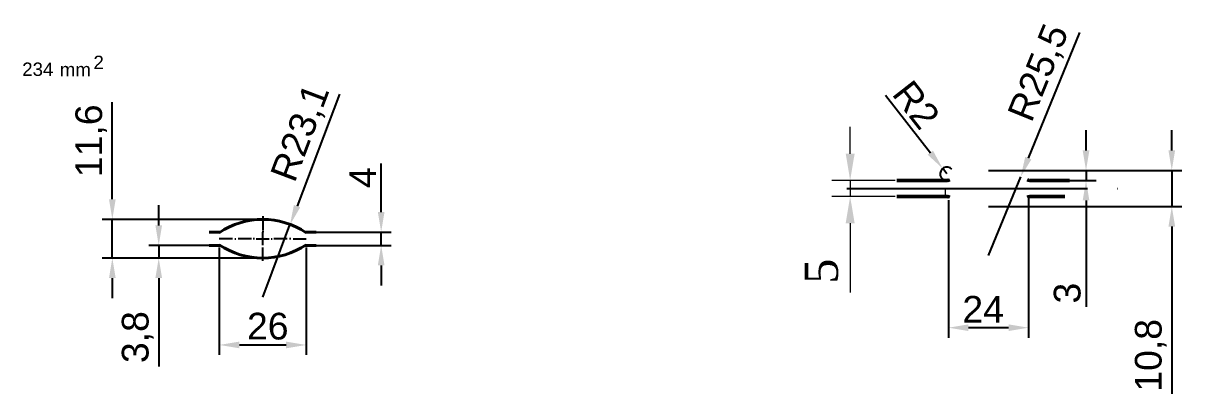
# Model space of a CAD drawing. Header units: millimetres. Extents: x -954 to 34898, y -2134 to 12006.
# Drawn here: x 9053.7 to 9400.3, y 9138.4 to 9249.4 of the extents above; entities that cross this region are included whole.
import ezdxf

# ---------------------------------------------------------------- set-up
doc = ezdxf.new("R2010")
doc.units = ezdxf.units.MM
doc.header["$LTSCALE"] = 3
doc.linetypes.add('ACAD_ISO04W100', pattern=[30, 24, -3, 0, -3])
for name, color, linetype, lineweight in [('Main', 1, 'Continuous', 40), ('контурная', 7, 'Continuous', 50), ('осевые', 1, 'ACAD_ISO04W100', 25), ('тонкая', 7, 'Continuous', 20), ('тонкий', 7, 'Continuous', 20)]:
    doc.layers.add(name, color=color, linetype=linetype, lineweight=lineweight)
doc.styles.add('s1v4', font='arial.ttf', dxfattribs={"height": 4})
doc.styles.add('s2.5v4', font='times.ttf', dxfattribs={"height": 10})
doc.styles.get("Standard").update_dxf_attribs({"font": 'arial.ttf'})
doc.dimstyles.new('s2.5v4', dxfattribs={"dimtxt": 10, "dimasz": 8, "dimexe": 5.5, "dimexo": 0.5, "dimgap": 3.5, "dimtad": 1, "dimdec": 0, "dimtxsty": 's2.5v4', "dimcen": 2.5, "dimclrd": 256, "dimclre": 1, "dimclrt": 256, "dimadec": 0, "dimazin": 0, "dimtfac": 1, "dimtdec": 0, "dimtmove": 0, "dimatfit": 3, "dimfxl": 1, "dimlwd": -1, "dimlwe": -1, "dimarcsym": 0})
doc.dimstyles.new('s2v4', dxfattribs={"dimtxt": 8, "dimasz": 6, "dimexe": 3, "dimexo": 0, "dimgap": 1.5, "dimtad": 1, "dimtxsty": 'Standard', "dimcen": 2.5, "dimadec": 0, "dimazin": 0, "dimtfac": 1, "dimtmove": 0, "dimatfit": 3, "dimfxl": 1, "dimarcsym": 0})

# ---------------------------------------------------------------- blocks, each defined once
blk = doc.blocks.new('*D1770')
at = {"layer": 'Defpoints', "color": 0, "transparency": 16777216}
for p in [(9330.46, 9196.42), (9354.46, 9197.3), (9330.46, 9158.24)]:
    blk.add_point(p, dxfattribs=at)
at = {"layer": 'тонкий', "color": 0, "lineweight": -2, "transparency": 16777216}
for p, q in [((9330.46, 9196.42), (9330.46, 9155.24)), ((9354.46, 9197.3), (9354.46, 9155.24)), ((9348.46, 9158.24), (9336.46, 9158.24))]:
    blk.add_line(p, q, dxfattribs=at)
at = {"layer": 'тонкий', "color": 0, "transparency": 16777216}
for points in [[(9336.46, 9159.24), (9336.46, 9157.24), (9330.46, 9158.24)], [(9348.46, 9159.24), (9348.46, 9157.24), (9354.46, 9158.24)]]:
    blk.add_solid(points, dxfattribs=at)
at = {"layer": 'тонкий', "color": 0, "transparency": 16777216, "insert": (9340.85, 9163.75), "char_height": 8, "attachment_point": 5}
blk.add_mtext('24', dxfattribs=at)
blk = doc.blocks.new('*D1801')
at = {"layer": 'Defpoints', "color": 0, "transparency": 16777216}
for p in [(9342.46, 9205.32), (9371.62, 9205.32), (9366.7, 9202.32)]:
    blk.add_point(p, dxfattribs=at)
at = {"layer": 'тонкий', "color": 0, "lineweight": -2, "transparency": 16777216}
for p, q in [((9371.62, 9211.32), (9371.62, 9217.32)), ((9342.46, 9205.32), (9374.62, 9205.32)), ((9371.62, 9205.32), (9371.62, 9202.32)), ((9366.7, 9202.32), (9374.62, 9202.32)), ((9371.62, 9196.32), (9371.62, 9164.46))]:
    blk.add_line(p, q, dxfattribs=at)
at = {"layer": 'тонкий', "color": 0, "transparency": 16777216}
for points in [[(9370.62, 9211.32), (9372.62, 9211.32), (9371.62, 9205.32)], [(9370.62, 9196.32), (9372.62, 9196.32), (9371.62, 9202.32)]]:
    blk.add_solid(points, dxfattribs=at)
at = {"layer": 'тонкий', "color": 0, "transparency": 16777216, "insert": (9366.03, 9168.58), "char_height": 8, "attachment_point": 5, "rotation": 90}
blk.add_mtext('3', dxfattribs=at)
blk = doc.blocks.new('*D1771')
at = {"layer": 'Defpoints', "color": 0, "transparency": 16777216}
for p in [(9374.36, 9205.32), (9342.46, 9194.52), (9397.28, 9194.52)]:
    blk.add_point(p, dxfattribs=at)
at = {"layer": 'тонкий', "color": 0, "lineweight": -2, "transparency": 16777216}
for p, q in [((9397.28, 9211.32), (9397.28, 9217.32)), ((9374.36, 9205.32), (9400.28, 9205.32)), ((9397.28, 9205.32), (9397.28, 9194.52)), ((9342.46, 9194.52), (9400.28, 9194.52)), ((9397.28, 9188.52), (9397.28, 9138.44))]:
    blk.add_line(p, q, dxfattribs=at)
at = {"layer": 'тонкий', "color": 0, "transparency": 16777216}
for points in [[(9396.28, 9211.32), (9398.28, 9211.32), (9397.28, 9205.32)], [(9396.28, 9188.52), (9398.28, 9188.52), (9397.28, 9194.52)]]:
    blk.add_solid(points, dxfattribs=at)
at = {"layer": 'тонкий', "color": 0, "transparency": 16777216, "insert": (9390.98, 9149.96), "char_height": 8, "attachment_point": 5, "rotation": 90}
blk.add_mtext('10,8', dxfattribs=at)
blk = doc.blocks.new('*D1772')
at = {"layer": 'Defpoints', "color": 0, "transparency": 16777216}
for p in [(9352.09, 9203.43), (9342.46, 9179.82)]:
    blk.add_point(p, dxfattribs=at)
at = {"layer": 'тонкий', "color": 0, "lineweight": -2, "transparency": 16777216}
for p, q in [((9369.68, 9246.59), (9354.35, 9208.99)), ((9342.46, 9179.82), (9352.09, 9203.43))]:
    blk.add_line(p, q, dxfattribs=at)
at = {"layer": 'тонкий', "color": 0, "transparency": 16777216}
blk.add_solid([(9353.43, 9209.36), (9355.28, 9208.61), (9352.09, 9203.43)], dxfattribs=at)
at = {"layer": 'тонкий', "color": 0, "transparency": 16777216, "insert": (9357.9, 9234.39), "char_height": 8, "attachment_point": 5, "rotation": 67.8244}
blk.add_mtext('R25,5', dxfattribs=at)
blk = doc.blocks.new('*D1802')
at = {"layer": 'Defpoints', "color": 0, "transparency": 16777216}
for p in [(9328.74, 9205.89), (9329.97, 9204.32)]:
    blk.add_point(p, dxfattribs=at)
at = {"layer": 'тонкий', "color": 0, "lineweight": -2, "transparency": 16777216}
for p, q in [((9311.62, 9227.82), (9325.05, 9210.62)), ((9329.97, 9204.32), (9328.74, 9205.89))]:
    blk.add_line(p, q, dxfattribs=at)
blk.add_arc((9329.97, 9204.32), 2, 42.0391, 270, dxfattribs=at)
at = {"layer": 'тонкий', "color": 0, "transparency": 16777216}
blk.add_solid([(9325.84, 9211.24), (9324.26, 9210.01), (9328.74, 9205.89)], dxfattribs=at)
at = {"layer": 'тонкий', "color": 0, "transparency": 16777216, "insert": (9320.84, 9224.98), "char_height": 8, "attachment_point": 5, "rotation": 307.9828}
blk.add_mtext('R2', dxfattribs=at)
blk = doc.blocks.new('*D1803')
at = {"layer": 'Defpoints', "color": 0, "transparency": 16777216}
for p in [(9315.01, 9202.32), (9301.06, 9197.52), (9315.01, 9197.52)]:
    blk.add_point(p, dxfattribs=at)
at = {"layer": 'тонкий', "transparency": 16777216}
for p, q in [((9301.06, 9210.32), (9301.06, 9218.32)), ((9301.06, 9202.32), (9301.06, 9197.52)), ((9301.06, 9189.52), (9301.06, 9168.81))]:
    blk.add_line(p, q, dxfattribs=at)
at = {"layer": 'тонкий', "color": 1, "transparency": 16777216}
for p, q in [((9314.51, 9202.32), (9295.56, 9202.32)), ((9314.51, 9197.52), (9295.56, 9197.52))]:
    blk.add_line(p, q, dxfattribs=at)
at = {"layer": 'тонкий', "transparency": 16777216}
for points in [[(9299.73, 9210.32), (9302.4, 9210.32), (9301.06, 9202.32)], [(9299.73, 9189.52), (9302.4, 9189.52), (9301.06, 9197.52)]]:
    blk.add_solid(points, dxfattribs=at)
at = {"layer": 'тонкий', "transparency": 16777216, "insert": (9292.48, 9175.16), "char_height": 10, "attachment_point": 5, "rotation": 90, "style": 's2.5v4'}
blk.add_mtext('5', dxfattribs=at)
blk = doc.blocks.new('*D1773')
at = {"layer": 'Defpoints', "color": 0, "transparency": 16777216}
for p in [(9141.31, 9186.87), (9160.76, 9186.87), (9141.31, 9182.87)]:
    blk.add_point(p, dxfattribs=at)
at = {"layer": 'тонкий', "color": 0, "lineweight": -2, "transparency": 16777216}
for p, q in [((9160.76, 9192.87), (9160.76, 9207.41)), ((9141.31, 9186.87), (9163.76, 9186.87)), ((9160.76, 9182.87), (9160.76, 9186.87)), ((9141.31, 9182.87), (9163.76, 9182.87)), ((9160.76, 9176.87), (9160.76, 9170.87))]:
    blk.add_line(p, q, dxfattribs=at)
at = {"layer": 'тонкий', "color": 0, "transparency": 16777216}
for points in [[(9159.76, 9192.87), (9161.76, 9192.87), (9160.76, 9186.87)], [(9159.76, 9176.87), (9161.76, 9176.87), (9160.76, 9182.87)]]:
    blk.add_solid(points, dxfattribs=at)
at = {"layer": 'тонкий', "color": 0, "transparency": 16777216, "insert": (9155.26, 9203.14), "char_height": 8, "attachment_point": 5, "rotation": 90}
blk.add_mtext('4', dxfattribs=at)
blk = doc.blocks.new('*D1774')
at = {"layer": 'Defpoints', "color": 0, "transparency": 16777216}
for p in [(9112.33, 9182.27), (9138.33, 9182.27), (9138.33, 9153.07)]:
    blk.add_point(p, dxfattribs=at)
at = {"layer": 'тонкий', "color": 0, "lineweight": -2, "transparency": 16777216}
for p, q in [((9112.33, 9182.27), (9112.33, 9150.07)), ((9138.33, 9182.27), (9138.33, 9150.07)), ((9118.33, 9153.07), (9132.33, 9153.07))]:
    blk.add_line(p, q, dxfattribs=at)
at = {"layer": 'тонкий', "color": 0, "transparency": 16777216}
for points in [[(9118.33, 9154.07), (9118.33, 9152.07), (9112.33, 9153.07)], [(9132.33, 9154.07), (9132.33, 9152.07), (9138.33, 9153.07)]]:
    blk.add_solid(points, dxfattribs=at)
at = {"layer": 'тонкий', "color": 0, "transparency": 16777216, "insert": (9126.83, 9158.65), "char_height": 8, "attachment_point": 5}
blk.add_mtext('26', dxfattribs=at)
blk = doc.blocks.new('*D1775')
at = {"layer": 'Defpoints', "color": 0, "transparency": 16777216}
for p in [(9133.47, 9188.99), (9125.32, 9167.37)]:
    blk.add_point(p, dxfattribs=at)
at = {"layer": 'тонкий', "color": 0, "lineweight": -2, "transparency": 16777216}
for p, q in [((9148.25, 9228.19), (9135.59, 9194.6)), ((9125.32, 9167.37), (9133.47, 9188.99))]:
    blk.add_line(p, q, dxfattribs=at)
at = {"layer": 'тонкий', "color": 0, "transparency": 16777216}
blk.add_solid([(9134.65, 9194.96), (9136.52, 9194.25), (9133.47, 9188.99)], dxfattribs=at)
at = {"layer": 'тонкий', "color": 0, "transparency": 16777216, "insert": (9137.07, 9216.43), "char_height": 8, "attachment_point": 5, "rotation": 69.3406}
blk.add_mtext('R23,1', dxfattribs=at)
blk = doc.blocks.new('*D1784')
at = {"layer": 'Defpoints', "color": 0, "transparency": 16777216}
for p in [(9080.33, 9190.67), (9125.32, 9190.67), (9125.32, 9179.07)]:
    blk.add_point(p, dxfattribs=at)
at = {"layer": 'тонкий', "color": 0, "lineweight": -2, "transparency": 16777216}
for p, q in [((9080.33, 9196.67), (9080.33, 9225.7)), ((9125.32, 9190.67), (9077.33, 9190.67)), ((9080.33, 9179.07), (9080.33, 9190.67)), ((9125.32, 9179.07), (9077.33, 9179.07)), ((9080.33, 9173.07), (9080.33, 9167.07))]:
    blk.add_line(p, q, dxfattribs=at)
at = {"layer": 'тонкий', "color": 0, "transparency": 16777216}
for points in [[(9079.33, 9196.67), (9081.33, 9196.67), (9080.33, 9190.67)], [(9079.33, 9173.07), (9081.33, 9173.07), (9080.33, 9179.07)]]:
    blk.add_solid(points, dxfattribs=at)
at = {"layer": 'тонкий', "color": 0, "transparency": 16777216, "insert": (9074.02, 9214.19), "char_height": 8, "attachment_point": 5, "rotation": 90}
blk.add_mtext('11,6', dxfattribs=at)
blk = doc.blocks.new('*D1810')
at = {"layer": 'Defpoints', "color": 0, "transparency": 16777216}
for p in [(9109.33, 9182.87), (9094.21, 9179.07), (9109.39, 9179.07)]:
    blk.add_point(p, dxfattribs=at)
at = {"layer": 'тонкий', "color": 0, "lineweight": -2, "transparency": 16777216}
for p, q in [((9094.21, 9188.87), (9094.21, 9194.87)), ((9109.33, 9182.87), (9091.21, 9182.87)), ((9094.21, 9182.87), (9094.21, 9179.07)), ((9109.39, 9179.07), (9091.21, 9179.07)), ((9094.21, 9173.07), (9094.21, 9146.63))]:
    blk.add_line(p, q, dxfattribs=at)
at = {"layer": 'тонкий', "color": 0, "transparency": 16777216}
for points in [[(9093.21, 9188.87), (9095.21, 9188.87), (9094.21, 9182.87)], [(9093.21, 9173.07), (9095.21, 9173.07), (9094.21, 9179.07)]]:
    blk.add_solid(points, dxfattribs=at)
at = {"layer": 'тонкий', "color": 0, "transparency": 16777216, "insert": (9087.91, 9155.42), "char_height": 8, "attachment_point": 5, "rotation": 90}
blk.add_mtext('3,8', dxfattribs=at)

msp = doc.modelspace()

# ---------------------------------------------------------------- linework, layer by layer
at = {"color": 3, "linetype": 'ByBlock'}
for p, q in [((9125.319, 9191.663), (9125.319, 9187.71)), ((9125.319, 9191.463), (9125.319, 9187.51)), ((9125.319, 9187.367), (9125.319, 9186.994)), ((9125.319, 9187.167), (9125.319, 9186.794)), ((9125.319, 9182.898), (9125.319, 9186.851)), ((9116.249, 9184.874), (9112.296, 9184.874)), ((9116.933, 9184.874), (9117.306, 9184.874)), ((9121.959, 9184.874), (9118.006, 9184.874)), ((9122.837, 9184.874), (9122.464, 9184.874)), ((9123.343, 9184.874), (9127.296, 9184.874)), ((9125.319, 9178.286), (9125.319, 9182.239)), ((9127.802, 9184.874), (9128.174, 9184.874)), ((9132.633, 9184.874), (9128.68, 9184.874)), ((9133.706, 9184.874), (9133.333, 9184.874)), ((9134.39, 9184.874), (9138.343, 9184.874))]:
    msp.add_line(p, q, dxfattribs=at)
at = {"layer": 'Main'}
for p, q in [((9112.626, 9186.874), (9109.327, 9186.874)), ((9138.013, 9186.874), (9141.312, 9186.874)), ((9112.626, 9182.874), (9109.327, 9182.874)), ((9138.013, 9182.874), (9141.312, 9182.874))]:
    msp.add_line(p, q, dxfattribs=at)
for centre, start, end in [((9125.319, 9167.574), 55.77547, 124.22453), ((9125.319, 9202.174), 235.77547, 304.22453)]:
    msp.add_arc(centre, 23.1, start, end, dxfattribs=at)
at = {"layer": 'контурная'}
for p, q in [((9315.013, 9202.316), (9329.974, 9202.316)), ((9354.954, 9202.316), (9366.705, 9202.316)), ((9315.013, 9197.516), (9329.974, 9197.516)), ((9354.954, 9197.516), (9365.328, 9197.516))]:
    msp.add_line(p, q, dxfattribs=at)
for centre, start, end in [((9329.974, 9204.316), 270, 297.01229), ((9354.954, 9204.316), 242.98771, 270), ((9329.974, 9195.516), 62.98771, 90), ((9354.954, 9195.516), 90, 117.01229)]:
    msp.add_arc(centre, 2, start, end, dxfattribs=at)
at = {"layer": 'осевые'}
msp.add_line((9300.052, 9199.916), (9382.465, 9199.916), dxfattribs=at)
at = {"layer": 'тонкий'}
msp.add_line((9329.45, 9199.916), (9329.45, 9197.516), dxfattribs=at)

# ---------------------------------------------------------------- texts
at = {"layer": 'тонкая', "style": 's1v4'}
for s, p in [('234', (9053.378, 9233.613)), ('2', (9074.675, 9235.657)), ('mm', (9064.605, 9233.512))]:
    msp.add_text(s, height=4, dxfattribs=at).set_placement(p)

# ---------------------------------------------------------------- dimensions: what is measured, and where the dimension line sits
at = {"layer": 'тонкий'}
dim = msp.add_radius_dim(center=(9342.464, 9179.816), mpoint=(9352.089, 9203.429), dimstyle='s2v4', dxfattribs=at)
dim.commit()
dim.dimension.update_dxf_attribs({"geometry": '*D1772', "text_midpoint": (9363.738, 9232.01), "dimtype": 164})
for center, mpoint, picture, middle in [((9125.319, 9167.374), (9133.469, 9188.989), '*D1775', (9137.074, 9216.428)), ((9329.974, 9204.316), (9328.743, 9205.892), '*D1802', (9320.838, 9224.979))]:
    dim = msp.add_radius_dim(center=center, mpoint=mpoint, dimstyle='s2v4', dxfattribs=at)
    dim.commit()
    dim.dimension.update_dxf_attribs({"geometry": picture, "text_midpoint": middle})
for base, p1, p2, picture, middle in [((9080.326, 9190.674), (9125.319, 9179.074), (9125.319, 9190.674), '*D1784', (9080.326, 9214.185)), ((9371.616, 9205.316), (9366.705, 9202.316), (9342.464, 9205.316), '*D1801', (9371.616, 9168.58)), ((9397.284, 9194.516), (9374.359, 9205.316), (9342.464, 9194.516), '*D1771', (9397.284, 9149.961)), ((9160.763, 9186.874), (9141.312, 9182.874), (9141.312, 9186.874), '*D1773', (9160.763, 9203.141)), ((9094.214, 9179.074), (9109.327, 9182.874), (9109.394, 9179.074), '*D1810', (9094.214, 9155.421))]:
    dim = msp.add_linear_dim(base=base, p1=p1, p2=p2, angle=90, dimstyle='s2v4', dxfattribs=at)
    dim.commit()
    dim.dimension.update_dxf_attribs({"geometry": picture, "text_midpoint": middle, "dimtype": 160})
dim = msp.add_linear_dim(base=(9301.065, 9197.516), p1=(9315.013, 9202.316), p2=(9315.013, 9197.516), angle=90, dimstyle='s2.5v4', dxfattribs=at)
dim.commit()
dim.dimension.update_dxf_attribs({"geometry": '*D1803', "text_midpoint": (9292.478, 9175.164)})
for base, p1, p2, picture, middle in [((9330.464, 9158.237), (9354.464, 9197.297), (9330.464, 9196.418), '*D1770', (9340.847, 9158.237)), ((9138.3318, 9153.0688), (9112.3271, 9182.2744), (9138.3318, 9182.2744), '*D1774', (9126.8283, 9153.0688))]:
    dim = msp.add_linear_dim(base=base, p1=p1, p2=p2, dimstyle='s2v4', dxfattribs=at)
    dim.commit()
    dim.dimension.update_dxf_attribs({"geometry": picture, "text_midpoint": middle, "dimtype": 160})

doc.saveas('drawing.dxf')
